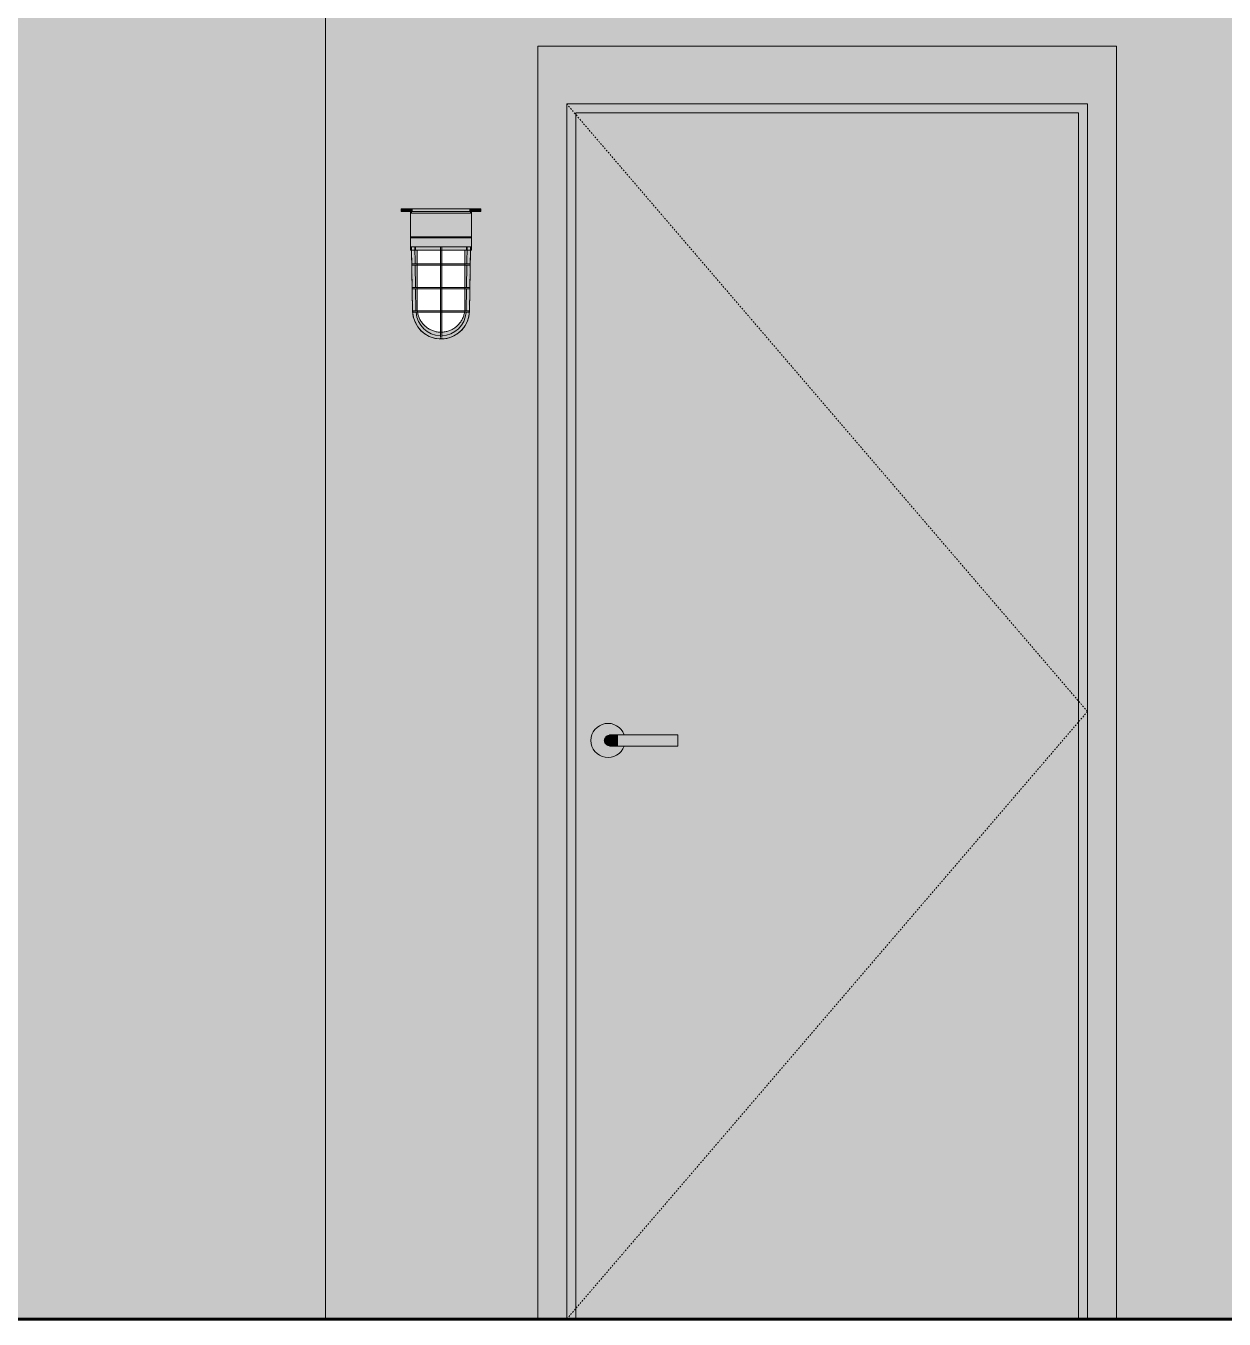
# Model space of a CAD drawing. Header units: inches. Extents: x 10304 to 16189, y 229 to 496.
# Drawn here: x 15793.5 to 15876.4, y 268 to 357.4 of the extents above; entities that cross this region are included whole.
import ezdxf

# ---------------------------------------------------------------- set-up
doc = ezdxf.new("R2010")
doc.units = ezdxf.units.IN
doc.header["$MEASUREMENT"] = 0
doc.linetypes.add('Dash 1_16_', pattern=[0.125, 0.0625, -0.0625])
doc.linetypes.add('Grid Line 1_2_', pattern=[0.875, 0.5, -0.125, 0.125, -0.125])
for name, color, linetype, lineweight in [('0-4', 90, 'Continuous', 5), ('A-DOOR', 31, 'Continuous', 18), ('A-DOOR-1', 31, 'Dash 1_16_', 9), ('A-DOOR-2', 31, 'Continuous', 9), ('A-DOOR-FRAM', 31, 'Continuous', 9), ('A-DOOR-FRAM-1', 31, 'Continuous', 18), ('A-FLOR-2', 250, 'Continuous', 60), ('A-FLOR-LEVL-1', 51, 'Grid Line 1_2_', 9), ('E-LITE-EQPM', 33, 'Continuous', 9), ('I-WALL', 2, 'Continuous', 18), ('I-WALL-3', 2, 'Continuous', 5)]:
    doc.layers.add(name, color=color, linetype=linetype, lineweight=lineweight)

# ---------------------------------------------------------------- blocks, each defined once
blk = doc.blocks.new('CTR - 1st Phase - Shell_rvt-4-INTERIOR ELEVATION - CORRIDOR WEST _302_W_ - 3RD FLOOR - EAST WALL')
at = {"layer": 'A-FLOR-2'}
blk.add_line((-2461.743, 268), (-3496.931, 268), dxfattribs=at)
blk = doc.blocks.new('Lighting-Flood-Cooper-All-Pro-VT1730-LED - Lighting-Flood-Cooper-All-Pro-VT1730-LED-2281438-INTERIOR ELEVATION - CORRIDOR WEST _302_W_ - 3RD FLOOR - EAST WALL')
at = {"layer": 'E-LITE-EQPM'}
for points in [[(-2770.281, 344.562), (-2770.281, 344.75), (-2770.472, 344.75), (-2770.457, 344.562), (-2770.338, 344.562)], [(-2770.174, 344.562), (-2770.072, 344.562), (-2770.072, 344.75), (-2770.281, 344.75), (-2770.281, 344.562)], [(-2769.824, 344.562), (-2769.709, 344.562), (-2769.724, 344.75), (-2770.072, 344.75), (-2770.072, 344.562), (-2769.927, 344.562)], [(-2767.042, 342.812), (-2765.624, 342.812), (-2765.624, 344.437), (-2769.824, 344.437), (-2769.824, 342.812), (-2767.256, 342.812)], [(-2767.209, 344.437), (-2765.686, 344.437), (-2765.686, 344.562), (-2769.761, 344.562), (-2769.761, 344.437), (-2767.256, 344.437)], [(-2769.638, 344.562), (-2765.738, 344.562), (-2765.749, 344.75), (-2769.709, 344.75), (-2769.699, 344.562)], [(-2765.728, 344.562), (-2765.375, 344.562), (-2765.375, 344.75), (-2765.738, 344.75), (-2765.738, 344.562)], [(-2765.273, 344.562), (-2765.167, 344.562), (-2765.167, 344.75), (-2765.375, 344.75), (-2765.375, 344.562)], [(-2765.019, 344.562), (-2764.976, 344.562), (-2764.99, 344.75), (-2765.167, 344.75), (-2765.167, 344.562), (-2765.02, 344.562)], [(-2765.912, 342.125), (-2765.624, 342.125), (-2765.624, 342.75), (-2769.824, 342.75), (-2769.824, 342.125), (-2765.913, 342.125)], [(-2765.86, 342.75), (-2765.655, 342.75), (-2765.655, 342.812), (-2769.792, 342.812), (-2769.792, 342.75), (-2765.912, 342.75)], [(-2769.683, 337.678), (-2769.639, 337.692), (-2769.738, 342.125), (-2769.76, 342.125), (-2769.707, 339.069), (-2769.7, 338.627), (-2769.683, 337.679)], [(-2765.765, 337.678), (-2765.717, 340.652), (-2765.703, 341.176), (-2765.7, 342.125), (-2765.731, 342.125), (-2765.79, 337.679), (-2765.77, 337.679)], [(-2767.037, 339.221), (-2765.763, 339.24), (-2765.79, 339.315), (-2767.677, 339.294), (-2767.724, 339.27), (-2767.764, 339.289), (-2767.771, 339.315), (-2769.67, 339.311), (-2769.684, 339.24), (-2769.449, 339.221), (-2767.771, 339.242), (-2767.756, 339.257), (-2767.724, 339.265), (-2767.677, 339.245), (-2767.677, 339.221), (-2767.042, 339.221)], [(-2767.668, 335.752), (-2767.613, 335.765), (-2767.408, 335.776), (-2766.866, 335.952), (-2766.541, 336.158), (-2766.375, 336.289), (-2766.066, 336.662), (-2765.897, 337.022), (-2765.842, 337.157), (-2765.787, 337.449), (-2765.79, 337.679), (-2765.798, 337.664), (-2765.816, 337.613), (-2765.827, 337.606), (-2766.034, 336.828), (-2766.541, 336.206), (-2767.302, 335.844), (-2767.706, 335.826), (-2767.706, 335.77), (-2767.733, 335.776), (-2767.771, 335.844), (-2768.145, 335.844), (-2768.907, 336.206), (-2769.439, 336.86), (-2769.641, 337.613), (-2769.652, 337.626), (-2769.67, 337.679), (-2769.677, 337.679), (-2769.639, 337.314), (-2769.606, 337.157), (-2769.381, 336.662), (-2769.064, 336.289), (-2768.977, 336.206), (-2768.526, 335.925), (-2768.145, 335.805), (-2767.925, 335.762), (-2767.689, 335.753)], [(-2768.521, 337.596), (-2767.77, 337.6), (-2767.748, 337.639), (-2767.692, 337.634), (-2767.649, 337.596), (-2765.794, 337.615), (-2765.821, 337.69), (-2767.682, 337.67), (-2767.731, 337.645), (-2767.758, 337.673), (-2767.771, 337.69), (-2769.647, 337.669), (-2769.65, 337.615), (-2769.42, 337.596), (-2768.533, 337.596)]]:
    blk.add_hatch(color=256, dxfattribs=at).paths.add_polyline_path(points, flags=0)
h = blk.add_hatch(color=256, dxfattribs=at)
h.paths.add_polyline_path([(-2768.053, 335.844), (-2767.771, 335.844), (-2767.781, 335.994), (-2768.593, 336.217), (-2769.226, 336.866), (-2769.455, 337.596), (-2769.619, 337.596), (-2769.439, 336.86), (-2768.906, 336.206), (-2768.145, 335.844)], flags=0)
h.paths.add_polyline_path([(-2767.677, 335.844), (-2767.302, 335.844), (-2766.541, 336.206), (-2766, 336.896), (-2765.825, 337.612), (-2766.015, 337.594), (-2766.232, 336.828), (-2766.866, 336.206), (-2767.677, 335.991), (-2767.677, 335.919)], flags=0)
h.paths.add_polyline_path([(-2765.809, 337.686), (-2765.781, 339.237), (-2765.924, 339.221), (-2765.963, 339.221), (-2765.99, 337.69), (-2765.809, 337.686)], flags=0)
h.paths.add_polyline_path([(-2769.639, 337.686), (-2769.555, 337.69), (-2769.458, 337.692), (-2769.484, 339.221), (-2769.666, 339.221), (-2769.639, 337.69)], flags=0)
h.paths.add_polyline_path([(-2765.78, 339.312), (-2765.753, 340.861), (-2765.898, 340.846), (-2765.935, 340.846), (-2765.962, 339.315), (-2765.79, 339.315)], flags=0)
h.paths.add_polyline_path([(-2769.667, 339.312), (-2769.585, 339.315), (-2769.486, 339.315), (-2769.513, 340.846), (-2769.694, 340.846), (-2769.667, 339.315)], flags=0)
h.paths.add_polyline_path([(-2765.752, 340.937), (-2765.731, 342.125), (-2765.913, 342.125), (-2765.933, 340.94), (-2765.762, 340.94)], flags=0)
h.paths.add_polyline_path([(-2769.696, 340.937), (-2769.613, 340.94), (-2769.515, 340.959), (-2769.535, 342.125), (-2769.716, 342.125), (-2769.696, 340.94)], flags=0)
h = blk.add_hatch(color=256, dxfattribs=at)
h.paths.add_polyline_path([(-2766.213, 341.899), (-2765.956, 341.899), (-2765.956, 342.125), (-2767.688, 342.107), (-2767.677, 341.899), (-2766.295, 341.899)], flags=0)
h.paths.add_polyline_path([(-2769.373, 341.899), (-2767.768, 341.899), (-2767.771, 342.125), (-2769.492, 342.125), (-2769.492, 341.899), (-2769.374, 341.899)], flags=0)
h = blk.add_hatch(color=256, dxfattribs=at)
h.paths.add_polyline_path([(-2767.718, 337.678), (-2767.688, 337.692), (-2767.677, 338.235), (-2767.696, 339.261), (-2767.74, 339.265), (-2767.771, 339.242), (-2767.75, 337.679), (-2767.724, 337.678)], flags=0)
h.paths.add_polyline_path([(-2767.733, 339.27), (-2767.684, 339.286), (-2767.677, 339.315), (-2767.699, 340.89), (-2767.691, 340.906), (-2767.677, 340.94), (-2767.697, 342.125), (-2767.759, 342.125), (-2767.771, 341.511), (-2767.751, 340.905), (-2767.754, 340.881), (-2767.771, 340.846), (-2767.749, 339.274), (-2767.74, 339.272)], flags=0)
h.paths.add_polyline_path([(-2767.691, 340.46), (-2767.691, 340.46), (-2767.691, 340.637)], flags=0)
h = blk.add_hatch(color=256, dxfattribs=at)
h.paths.add_polyline_path([(-2769.462, 340.846), (-2767.771, 340.85), (-2767.752, 340.882), (-2767.751, 340.905), (-2767.771, 340.94), (-2769.703, 340.925), (-2769.712, 340.864), (-2769.48, 340.846)], flags=0)
h.paths.add_polyline_path([(-2765.947, 340.846), (-2765.935, 340.855), (-2765.826, 340.85), (-2765.735, 340.864), (-2765.762, 340.94), (-2767.677, 340.919), (-2767.69, 340.882), (-2767.616, 340.846), (-2765.964, 340.846)], flags=0)
h = blk.add_hatch(color=256, dxfattribs=at)
h.paths.add_polyline_path([(-2767.729, 335.762), (-2767.689, 335.776), (-2767.691, 335.835), (-2767.677, 335.844), (-2767.697, 337.636), (-2767.749, 337.639), (-2767.756, 337.631), (-2767.77, 337.596), (-2767.771, 335.844), (-2767.748, 335.826), (-2767.729, 335.764)], flags=0)
h.paths.add_polyline_path([(-2767.724, 337.644), (-2767.682, 337.673), (-2767.697, 337.679), (-2767.758, 337.659), (-2767.724, 337.645)], flags=0)
for p, q in [((-2770.474, 344.75), (-2770.474, 344.562)), ((-2770.472, 344.75), (-2770.281, 344.75)), ((-2770.281, 344.562), (-2770.472, 344.562)), ((-2770.281, 344.75), (-2770.072, 344.75)), ((-2770.281, 344.562), (-2770.281, 344.75)), ((-2770.072, 344.562), (-2770.281, 344.562)), ((-2770.072, 344.75), (-2769.709, 344.75)), ((-2769.709, 344.562), (-2770.072, 344.562)), ((-2765.624, 344.75), (-2769.824, 344.75)), ((-2769.824, 344.75), (-2769.824, 341.899)), ((-2769.824, 344.437), (-2769.824, 342.812)), ((-2769.824, 344.437), (-2765.624, 344.437)), ((-2769.761, 344.562), (-2769.761, 344.437)), ((-2769.709, 344.75), (-2765.738, 344.75)), ((-2769.709, 344.562), (-2769.709, 344.75)), ((-2765.738, 344.562), (-2769.709, 344.562)), ((-2765.738, 344.75), (-2765.375, 344.75)), ((-2765.738, 344.75), (-2765.738, 344.562)), ((-2765.375, 344.562), (-2765.738, 344.562)), ((-2765.686, 344.437), (-2765.686, 344.562)), ((-2765.624, 341.899), (-2765.624, 344.75)), ((-2765.624, 342.812), (-2765.624, 344.437)), ((-2765.375, 344.75), (-2765.167, 344.75)), ((-2765.167, 344.562), (-2765.375, 344.562)), ((-2765.167, 344.75), (-2764.976, 344.75)), ((-2765.167, 344.562), (-2765.167, 344.75)), ((-2764.976, 344.562), (-2765.167, 344.562)), ((-2764.974, 344.562), (-2764.974, 344.75)), ((-2769.824, 342.812), (-2765.624, 342.812)), ((-2769.824, 342.75), (-2769.824, 342.125)), ((-2769.824, 342.75), (-2765.624, 342.75)), ((-2769.792, 342.812), (-2769.792, 342.75)), ((-2765.655, 342.75), (-2765.655, 342.812)), ((-2765.624, 342.125), (-2765.624, 342.75)), ((-2769.824, 342.125), (-2765.624, 342.125)), ((-2769.824, 341.899), (-2765.624, 341.899)), ((-2769.763, 342.125), (-2769.686, 337.678)), ((-2769.759, 341.899), (-2769.686, 337.681)), ((-2769.515, 340.959), (-2769.535, 342.125)), ((-2769.492, 342.125), (-2769.492, 341.899)), ((-2769.492, 341.899), (-2767.769, 341.899)), ((-2769.374, 341.899), (-2769.374, 337.871)), ((-2767.771, 342.126), (-2767.771, 337.679)), ((-2767.679, 341.899), (-2765.956, 341.899)), ((-2767.677, 337.679), (-2767.677, 342.126)), ((-2766.074, 337.871), (-2766.074, 341.899)), ((-2765.956, 341.899), (-2765.956, 342.125)), ((-2765.933, 340.959), (-2765.913, 342.125)), ((-2765.762, 337.678), (-2765.684, 342.125)), ((-2765.688, 341.899), (-2765.762, 337.681)), ((-2769.486, 339.31), (-2769.513, 340.846)), ((-2765.962, 339.31), (-2765.935, 340.855)), ((-2765.903, 340.846), (-2765.876, 340.846)), ((-2769.458, 337.692), (-2769.484, 339.224)), ((-2765.99, 337.692), (-2765.963, 339.23)), ((-2765.922, 339.221), (-2765.903, 339.221)), ((-2767.677, 337.303), (-2767.677, 337.596)), ((-2765.951, 337.596), (-2765.931, 337.596)), ((-2767.771, 335.991), (-2767.771, 336.206)), ((-2767.677, 336.206), (-2767.677, 335.991)), ((-2767.771, 335.844), (-2767.771, 335.978)), ((-2767.677, 335.978), (-2767.677, 335.844))]:
    blk.add_line(p, q, dxfattribs=at)
at = {"layer": 'E-LITE-EQPM', "flags": 128}
for points in [[(-2769.696, 340.846), (-2769.698, 340.846), (-2769.699, 340.846), (-2769.701, 340.846), (-2769.703, 340.846), (-2769.705, 340.847), (-2769.707, 340.847), (-2769.709, 340.848), (-2769.71, 340.848), (-2769.712, 340.849), (-2769.714, 340.85), (-2769.716, 340.85), (-2769.717, 340.851), (-2769.719, 340.852), (-2769.721, 340.853), (-2769.722, 340.854), (-2769.724, 340.855), (-2769.725, 340.856), (-2769.727, 340.858), (-2769.728, 340.859), (-2769.729, 340.86), (-2769.731, 340.861), (-2769.732, 340.863), (-2769.733, 340.864), (-2769.734, 340.866), (-2769.735, 340.867), (-2769.736, 340.869), (-2769.737, 340.871), (-2769.738, 340.872), (-2769.739, 340.874), (-2769.739, 340.876), (-2769.74, 340.878), (-2769.741, 340.879), (-2769.741, 340.881), (-2769.742, 340.883), (-2769.742, 340.885), (-2769.742, 340.887), (-2769.742, 340.889), (-2769.743, 340.89), (-2769.743, 340.892), (-2769.743, 340.894), (-2769.742, 340.896), (-2769.742, 340.898), (-2769.742, 340.9), (-2769.742, 340.902), (-2769.741, 340.903), (-2769.741, 340.905), (-2769.74, 340.907), (-2769.74, 340.909), (-2769.739, 340.911), (-2769.738, 340.912), (-2769.738, 340.914), (-2769.737, 340.916), (-2769.736, 340.917), (-2769.735, 340.919), (-2769.734, 340.92), (-2769.732, 340.922), (-2769.731, 340.923), (-2769.73, 340.925), (-2769.729, 340.926), (-2769.727, 340.927), (-2769.726, 340.929), (-2769.724, 340.93), (-2769.723, 340.931), (-2769.721, 340.932), (-2769.72, 340.933), (-2769.718, 340.934), (-2769.717, 340.935), (-2769.715, 340.936), (-2769.713, 340.936), (-2769.711, 340.937), (-2769.71, 340.938), (-2769.708, 340.938), (-2769.706, 340.938), (-2769.704, 340.939), (-2769.702, 340.939), (-2769.7, 340.939), (-2769.699, 340.94), (-2769.697, 340.94), (-2769.696, 340.94)], [(-2769.696, 340.94), (-2769.694, 340.94), (-2769.689, 340.94), (-2769.682, 340.94), (-2769.671, 340.94), (-2769.656, 340.94), (-2769.639, 340.94)], [(-2765.752, 340.94), (-2765.753, 340.94), (-2765.758, 340.94), (-2765.766, 340.94), (-2765.777, 340.94), (-2765.791, 340.94), (-2765.808, 340.94), (-2765.829, 340.94), (-2765.852, 340.94), (-2765.878, 340.94), (-2765.907, 340.94), (-2765.94, 340.94), (-2765.975, 340.94), (-2766.012, 340.94), (-2766.053, 340.94), (-2766.096, 340.94), (-2766.142, 340.94), (-2766.19, 340.94), (-2766.241, 340.94), (-2766.294, 340.94), (-2766.35, 340.94), (-2766.408, 340.94), (-2766.467, 340.94), (-2766.529, 340.94), (-2766.593, 340.94), (-2766.658, 340.94), (-2766.725, 340.94), (-2766.794, 340.94), (-2766.865, 340.94), (-2766.936, 340.94), (-2767.009, 340.94), (-2767.083, 340.94), (-2767.158, 340.94), (-2767.234, 340.94), (-2767.311, 340.94), (-2767.389, 340.94), (-2767.467, 340.94), (-2767.545, 340.94), (-2767.624, 340.94), (-2767.702, 340.94), (-2767.781, 340.94), (-2767.86, 340.94), (-2767.939, 340.94), (-2768.017, 340.94), (-2768.095, 340.94), (-2768.172, 340.94), (-2768.248, 340.94), (-2768.324, 340.94), (-2768.398, 340.94), (-2768.472, 340.94), (-2768.544, 340.94), (-2768.615, 340.94), (-2768.685, 340.94), (-2768.753, 340.94), (-2768.82, 340.94), (-2768.884, 340.94), (-2768.947, 340.94), (-2769.008, 340.94), (-2769.067, 340.94), (-2769.123, 340.94), (-2769.178, 340.94), (-2769.23, 340.94), (-2769.28, 340.94), (-2769.327, 340.94), (-2769.371, 340.94), (-2769.413, 340.94), (-2769.453, 340.94), (-2769.489, 340.94), (-2769.523, 340.94), (-2769.554, 340.94), (-2769.582, 340.94), (-2769.607, 340.94), (-2769.629, 340.94), (-2769.647, 340.94), (-2769.663, 340.94), (-2769.676, 340.94), (-2769.686, 340.94), (-2769.692, 340.94), (-2769.695, 340.94), (-2769.696, 340.94)], [(-2769.629, 340.846), (-2769.647, 340.846), (-2769.663, 340.846), (-2769.676, 340.846), (-2769.686, 340.846), (-2769.692, 340.846), (-2769.695, 340.846), (-2769.696, 340.846)], [(-2769.696, 340.846), (-2769.694, 340.846), (-2769.689, 340.846), (-2769.682, 340.846), (-2769.671, 340.846), (-2769.656, 340.846), (-2769.639, 340.846), (-2769.619, 340.846), (-2769.596, 340.846), (-2769.569, 340.846), (-2769.54, 340.846), (-2769.508, 340.846), (-2769.473, 340.846), (-2769.435, 340.846), (-2769.394, 340.846), (-2769.351, 340.846), (-2769.305, 340.846), (-2769.257, 340.846), (-2769.206, 340.846), (-2769.153, 340.846), (-2769.098, 340.846), (-2769.04, 340.846), (-2768.98, 340.846), (-2768.918, 340.846), (-2768.855, 340.846), (-2768.789, 340.846), (-2768.722, 340.846), (-2768.653, 340.846), (-2768.583, 340.846), (-2768.511, 340.846), (-2768.438, 340.846), (-2768.364, 340.846), (-2768.289, 340.846), (-2768.213, 340.846), (-2768.136, 340.846), (-2768.059, 340.846), (-2767.981, 340.846), (-2767.903, 340.846), (-2767.824, 340.846), (-2767.745, 340.846), (-2767.666, 340.846), (-2767.587, 340.846), (-2767.509, 340.846), (-2767.431, 340.846), (-2767.353, 340.846), (-2767.276, 340.846), (-2767.199, 340.846), (-2767.124, 340.846), (-2767.049, 340.846), (-2766.975, 340.846), (-2766.903, 340.846), (-2766.832, 340.846), (-2766.762, 340.846), (-2766.694, 340.846), (-2766.628, 340.846), (-2766.563, 340.846), (-2766.5, 340.846), (-2766.44, 340.846), (-2766.381, 340.846), (-2766.324, 340.846), (-2766.27, 340.846), (-2766.218, 340.846), (-2766.168, 340.846), (-2766.121, 340.846), (-2766.076, 340.846), (-2766.034, 340.846), (-2765.995, 340.846), (-2765.958, 340.846), (-2765.924, 340.846), (-2765.894, 340.846), (-2765.866, 340.846), (-2765.841, 340.846), (-2765.819, 340.846), (-2765.8, 340.846), (-2765.784, 340.846), (-2765.772, 340.846), (-2765.762, 340.846), (-2765.756, 340.846), (-2765.752, 340.846), (-2765.752, 340.846)], [(-2765.752, 340.846), (-2765.753, 340.846), (-2765.758, 340.846), (-2765.766, 340.846), (-2765.777, 340.846), (-2765.791, 340.846), (-2765.808, 340.846), (-2765.829, 340.846)], [(-2765.819, 340.94), (-2765.8, 340.94), (-2765.784, 340.94), (-2765.772, 340.94), (-2765.762, 340.94), (-2765.756, 340.94), (-2765.752, 340.94), (-2765.752, 340.94)], [(-2765.752, 340.94), (-2765.75, 340.94), (-2765.748, 340.939), (-2765.746, 340.939), (-2765.744, 340.939), (-2765.742, 340.939), (-2765.741, 340.938), (-2765.739, 340.938), (-2765.737, 340.937), (-2765.735, 340.937), (-2765.734, 340.936), (-2765.732, 340.935), (-2765.73, 340.934), (-2765.728, 340.933), (-2765.727, 340.932), (-2765.725, 340.931), (-2765.724, 340.93), (-2765.722, 340.929), (-2765.721, 340.928), (-2765.719, 340.927), (-2765.718, 340.925), (-2765.717, 340.924), (-2765.716, 340.923), (-2765.714, 340.921), (-2765.713, 340.92), (-2765.712, 340.918), (-2765.711, 340.916), (-2765.71, 340.915), (-2765.71, 340.913), (-2765.709, 340.911), (-2765.708, 340.91), (-2765.707, 340.908), (-2765.707, 340.906), (-2765.706, 340.904), (-2765.706, 340.903), (-2765.706, 340.901), (-2765.705, 340.899), (-2765.705, 340.897), (-2765.705, 340.895), (-2765.705, 340.893), (-2765.705, 340.891), (-2765.705, 340.89), (-2765.705, 340.888), (-2765.705, 340.886), (-2765.706, 340.884), (-2765.706, 340.882), (-2765.707, 340.88), (-2765.707, 340.878), (-2765.708, 340.877), (-2765.708, 340.875), (-2765.709, 340.873), (-2765.71, 340.872), (-2765.711, 340.87), (-2765.712, 340.868), (-2765.713, 340.867), (-2765.714, 340.865), (-2765.715, 340.864), (-2765.716, 340.862), (-2765.717, 340.861), (-2765.719, 340.859), (-2765.72, 340.858), (-2765.722, 340.857), (-2765.723, 340.856), (-2765.724, 340.855), (-2765.726, 340.854), (-2765.728, 340.853), (-2765.729, 340.852), (-2765.731, 340.851), (-2765.733, 340.85), (-2765.734, 340.849), (-2765.736, 340.849), (-2765.738, 340.848), (-2765.74, 340.847), (-2765.741, 340.847), (-2765.743, 340.847), (-2765.745, 340.846), (-2765.747, 340.846), (-2765.749, 340.846), (-2765.751, 340.846), (-2765.752, 340.846)], [(-2769.668, 339.221), (-2769.67, 339.221), (-2769.672, 339.221), (-2769.673, 339.221), (-2769.675, 339.221), (-2769.677, 339.222), (-2769.679, 339.222), (-2769.681, 339.223), (-2769.683, 339.223), (-2769.684, 339.224), (-2769.686, 339.225), (-2769.688, 339.225), (-2769.69, 339.226), (-2769.691, 339.227), (-2769.693, 339.228), (-2769.694, 339.229), (-2769.696, 339.23), (-2769.697, 339.231), (-2769.699, 339.233), (-2769.7, 339.234), (-2769.702, 339.235), (-2769.703, 339.236), (-2769.704, 339.238), (-2769.705, 339.239), (-2769.706, 339.241), (-2769.707, 339.242), (-2769.708, 339.244), (-2769.709, 339.246), (-2769.71, 339.247), (-2769.711, 339.249), (-2769.712, 339.251), (-2769.712, 339.253), (-2769.713, 339.254), (-2769.713, 339.256), (-2769.714, 339.258), (-2769.714, 339.26), (-2769.714, 339.262), (-2769.715, 339.264), (-2769.715, 339.265), (-2769.715, 339.267), (-2769.715, 339.269), (-2769.715, 339.271), (-2769.714, 339.273), (-2769.714, 339.275), (-2769.714, 339.277), (-2769.714, 339.278), (-2769.713, 339.28), (-2769.713, 339.282), (-2769.712, 339.284), (-2769.711, 339.286), (-2769.711, 339.287), (-2769.71, 339.289), (-2769.709, 339.291), (-2769.708, 339.292), (-2769.707, 339.294), (-2769.706, 339.295), (-2769.705, 339.297), (-2769.703, 339.298), (-2769.702, 339.3), (-2769.701, 339.301), (-2769.7, 339.302), (-2769.698, 339.304), (-2769.697, 339.305), (-2769.695, 339.306), (-2769.694, 339.307), (-2769.692, 339.308), (-2769.69, 339.309), (-2769.689, 339.31), (-2769.687, 339.311), (-2769.685, 339.311), (-2769.684, 339.312), (-2769.682, 339.313), (-2769.68, 339.313), (-2769.678, 339.313), (-2769.676, 339.314), (-2769.675, 339.314), (-2769.673, 339.314), (-2769.671, 339.315), (-2769.669, 339.315), (-2769.668, 339.315)], [(-2769.668, 339.315), (-2769.666, 339.315), (-2769.662, 339.315), (-2769.654, 339.315), (-2769.643, 339.315), (-2769.629, 339.315), (-2769.612, 339.315), (-2769.592, 339.315)], [(-2765.78, 339.315), (-2765.781, 339.315), (-2765.786, 339.315), (-2765.794, 339.315), (-2765.804, 339.315), (-2765.818, 339.315), (-2765.835, 339.315), (-2765.855, 339.315), (-2765.878, 339.315), (-2765.904, 339.315), (-2765.933, 339.315), (-2765.965, 339.315), (-2765.999, 339.315), (-2766.037, 339.315), (-2766.077, 339.315), (-2766.119, 339.315), (-2766.164, 339.315), (-2766.212, 339.315), (-2766.262, 339.315), (-2766.315, 339.315), (-2766.369, 339.315), (-2766.426, 339.315), (-2766.485, 339.315), (-2766.546, 339.315), (-2766.609, 339.315), (-2766.673, 339.315), (-2766.74, 339.315), (-2766.807, 339.315), (-2766.877, 339.315), (-2766.947, 339.315), (-2767.019, 339.315), (-2767.092, 339.315), (-2767.166, 339.315), (-2767.241, 339.315), (-2767.317, 339.315), (-2767.393, 339.315), (-2767.47, 339.315), (-2767.547, 339.315), (-2767.625, 339.315), (-2767.703, 339.315), (-2767.781, 339.315), (-2767.858, 339.315), (-2767.936, 339.315), (-2768.013, 339.315), (-2768.089, 339.315), (-2768.165, 339.315), (-2768.241, 339.315), (-2768.315, 339.315), (-2768.389, 339.315), (-2768.461, 339.315), (-2768.533, 339.315), (-2768.603, 339.315), (-2768.671, 339.315), (-2768.739, 339.315), (-2768.804, 339.315), (-2768.868, 339.315), (-2768.93, 339.315), (-2768.99, 339.315), (-2769.048, 339.315), (-2769.104, 339.315), (-2769.157, 339.315), (-2769.209, 339.315), (-2769.258, 339.315), (-2769.304, 339.315), (-2769.348, 339.315), (-2769.39, 339.315), (-2769.428, 339.315), (-2769.464, 339.315), (-2769.498, 339.315), (-2769.528, 339.315), (-2769.556, 339.315), (-2769.58, 339.315), (-2769.602, 339.315), (-2769.62, 339.315), (-2769.636, 339.315), (-2769.648, 339.315), (-2769.658, 339.315), (-2769.664, 339.315), (-2769.667, 339.315), (-2769.668, 339.315)], [(-2769.602, 339.221), (-2769.62, 339.221), (-2769.636, 339.221), (-2769.648, 339.221), (-2769.658, 339.221), (-2769.664, 339.221), (-2769.667, 339.221), (-2769.668, 339.221)], [(-2769.668, 339.221), (-2769.666, 339.221), (-2769.662, 339.221), (-2769.654, 339.221), (-2769.643, 339.221), (-2769.629, 339.221), (-2769.612, 339.221), (-2769.592, 339.221), (-2769.569, 339.221), (-2769.543, 339.221), (-2769.514, 339.221), (-2769.483, 339.221), (-2769.448, 339.221), (-2769.411, 339.221), (-2769.371, 339.221), (-2769.328, 339.221), (-2769.283, 339.221), (-2769.235, 339.221), (-2769.185, 339.221), (-2769.133, 339.221), (-2769.078, 339.221), (-2769.021, 339.221), (-2768.962, 339.221), (-2768.902, 339.221), (-2768.839, 339.221), (-2768.774, 339.221), (-2768.708, 339.221), (-2768.64, 339.221), (-2768.571, 339.221), (-2768.5, 339.221), (-2768.428, 339.221), (-2768.355, 339.221), (-2768.281, 339.221), (-2768.206, 339.221), (-2768.131, 339.221), (-2768.054, 339.221), (-2767.977, 339.221), (-2767.9, 339.221), (-2767.822, 339.221), (-2767.745, 339.221), (-2767.667, 339.221), (-2767.589, 339.221), (-2767.512, 339.221), (-2767.435, 339.221), (-2767.358, 339.221), (-2767.282, 339.221), (-2767.207, 339.221), (-2767.132, 339.221), (-2767.059, 339.221), (-2766.986, 339.221), (-2766.915, 339.221), (-2766.845, 339.221), (-2766.776, 339.221), (-2766.709, 339.221), (-2766.643, 339.221), (-2766.58, 339.221), (-2766.518, 339.221), (-2766.458, 339.221), (-2766.4, 339.221), (-2766.344, 339.221), (-2766.29, 339.221), (-2766.239, 339.221), (-2766.19, 339.221), (-2766.143, 339.221), (-2766.099, 339.221), (-2766.058, 339.221), (-2766.019, 339.221), (-2765.983, 339.221), (-2765.95, 339.221), (-2765.919, 339.221), (-2765.892, 339.221), (-2765.867, 339.221), (-2765.846, 339.221), (-2765.827, 339.221), (-2765.812, 339.221), (-2765.799, 339.221), (-2765.79, 339.221), (-2765.783, 339.221), (-2765.78, 339.221), (-2765.78, 339.221)], [(-2765.78, 339.221), (-2765.781, 339.221), (-2765.786, 339.221), (-2765.794, 339.221), (-2765.804, 339.221), (-2765.818, 339.221), (-2765.835, 339.221), (-2765.855, 339.221)], [(-2765.846, 339.315), (-2765.827, 339.315), (-2765.812, 339.315), (-2765.799, 339.315), (-2765.79, 339.315), (-2765.783, 339.315), (-2765.78, 339.315), (-2765.78, 339.315)], [(-2765.78, 339.315), (-2765.778, 339.315), (-2765.776, 339.314), (-2765.774, 339.314), (-2765.772, 339.314), (-2765.77, 339.314), (-2765.768, 339.313), (-2765.767, 339.313), (-2765.765, 339.312), (-2765.763, 339.312), (-2765.761, 339.311), (-2765.76, 339.31), (-2765.758, 339.309), (-2765.756, 339.308), (-2765.755, 339.307), (-2765.753, 339.306), (-2765.752, 339.305), (-2765.75, 339.304), (-2765.749, 339.303), (-2765.747, 339.302), (-2765.746, 339.3), (-2765.745, 339.299), (-2765.743, 339.298), (-2765.742, 339.296), (-2765.741, 339.295), (-2765.74, 339.293), (-2765.739, 339.291), (-2765.738, 339.29), (-2765.737, 339.288), (-2765.737, 339.286), (-2765.736, 339.285), (-2765.735, 339.283), (-2765.735, 339.281), (-2765.734, 339.279), (-2765.734, 339.278), (-2765.733, 339.276), (-2765.733, 339.274), (-2765.733, 339.272), (-2765.733, 339.27), (-2765.733, 339.268), (-2765.733, 339.266), (-2765.733, 339.265), (-2765.733, 339.263), (-2765.733, 339.261), (-2765.734, 339.259), (-2765.734, 339.257), (-2765.734, 339.255), (-2765.735, 339.253), (-2765.736, 339.252), (-2765.736, 339.25), (-2765.737, 339.248), (-2765.738, 339.247), (-2765.739, 339.245), (-2765.74, 339.243), (-2765.741, 339.242), (-2765.742, 339.24), (-2765.743, 339.239), (-2765.744, 339.237), (-2765.745, 339.236), (-2765.747, 339.234), (-2765.748, 339.233), (-2765.749, 339.232), (-2765.751, 339.231), (-2765.752, 339.23), (-2765.754, 339.229), (-2765.755, 339.228), (-2765.757, 339.227), (-2765.759, 339.226), (-2765.76, 339.225), (-2765.762, 339.224), (-2765.764, 339.224), (-2765.766, 339.223), (-2765.767, 339.222), (-2765.769, 339.222), (-2765.771, 339.222), (-2765.773, 339.221), (-2765.775, 339.221), (-2765.777, 339.221), (-2765.779, 339.221), (-2765.78, 339.221)], [(-2765.762, 337.678), (-2765.8, 337.328), (-2765.899, 336.99), (-2766.058, 336.675), (-2766.271, 336.394), (-2766.53, 336.155), (-2766.828, 335.967), (-2767.155, 335.835), (-2767.5, 335.763), (-2767.852, 335.755), (-2768.2, 335.809), (-2768.533, 335.925), (-2768.84, 336.099), (-2769.111, 336.325), (-2769.337, 336.595), (-2769.511, 336.902), (-2769.627, 337.234), (-2769.686, 337.678)], [(-2769.637, 337.596), (-2769.639, 337.596), (-2769.641, 337.596), (-2769.643, 337.596), (-2769.645, 337.596), (-2769.647, 337.597), (-2769.648, 337.597), (-2769.65, 337.598), (-2769.652, 337.598), (-2769.654, 337.599), (-2769.656, 337.6), (-2769.657, 337.6), (-2769.659, 337.601), (-2769.661, 337.602), (-2769.662, 337.603), (-2769.664, 337.604), (-2769.665, 337.605), (-2769.667, 337.606), (-2769.668, 337.608), (-2769.67, 337.609), (-2769.671, 337.61), (-2769.672, 337.611), (-2769.673, 337.613), (-2769.675, 337.614), (-2769.676, 337.616), (-2769.677, 337.617), (-2769.678, 337.619), (-2769.679, 337.621), (-2769.679, 337.622), (-2769.68, 337.624), (-2769.681, 337.626), (-2769.682, 337.628), (-2769.682, 337.629), (-2769.683, 337.631), (-2769.683, 337.633), (-2769.683, 337.635), (-2769.684, 337.637), (-2769.684, 337.639), (-2769.684, 337.64), (-2769.684, 337.642), (-2769.684, 337.644), (-2769.684, 337.646), (-2769.684, 337.648), (-2769.684, 337.65), (-2769.683, 337.652), (-2769.683, 337.653), (-2769.682, 337.655), (-2769.682, 337.657), (-2769.681, 337.659), (-2769.681, 337.661), (-2769.68, 337.662), (-2769.679, 337.664), (-2769.678, 337.666), (-2769.677, 337.667), (-2769.676, 337.669), (-2769.675, 337.67), (-2769.674, 337.672), (-2769.673, 337.673), (-2769.672, 337.675), (-2769.67, 337.676), (-2769.669, 337.677), (-2769.668, 337.679), (-2769.666, 337.68), (-2769.665, 337.681), (-2769.663, 337.682), (-2769.661, 337.683), (-2769.66, 337.684), (-2769.658, 337.685), (-2769.656, 337.686), (-2769.655, 337.686), (-2769.653, 337.687), (-2769.651, 337.688), (-2769.649, 337.688), (-2769.648, 337.688), (-2769.646, 337.689), (-2769.644, 337.689), (-2769.642, 337.689), (-2769.64, 337.69), (-2769.638, 337.69), (-2769.637, 337.69)], [(-2769.637, 337.69), (-2769.636, 337.69), (-2769.631, 337.69), (-2769.623, 337.69), (-2769.613, 337.69), (-2769.599, 337.69), (-2769.582, 337.69), (-2769.563, 337.69)], [(-2765.81, 337.69), (-2765.812, 337.69), (-2765.816, 337.69), (-2765.824, 337.69), (-2765.835, 337.69), (-2765.848, 337.69), (-2765.865, 337.69), (-2765.885, 337.69), (-2765.907, 337.69), (-2765.933, 337.69), (-2765.961, 337.69), (-2765.992, 337.69), (-2766.026, 337.69), (-2766.063, 337.69), (-2766.103, 337.69), (-2766.144, 337.69), (-2766.189, 337.69), (-2766.236, 337.69), (-2766.285, 337.69), (-2766.337, 337.69), (-2766.391, 337.69), (-2766.447, 337.69), (-2766.505, 337.69), (-2766.564, 337.69), (-2766.626, 337.69), (-2766.69, 337.69), (-2766.755, 337.69), (-2766.822, 337.69), (-2766.89, 337.69), (-2766.96, 337.69), (-2767.03, 337.69), (-2767.102, 337.69), (-2767.175, 337.69), (-2767.249, 337.69), (-2767.323, 337.69), (-2767.399, 337.69), (-2767.474, 337.69), (-2767.55, 337.69), (-2767.627, 337.69), (-2767.703, 337.69), (-2767.78, 337.69), (-2767.856, 337.69), (-2767.932, 337.69), (-2768.008, 337.69), (-2768.084, 337.69), (-2768.158, 337.69), (-2768.233, 337.69), (-2768.306, 337.69), (-2768.378, 337.69), (-2768.45, 337.69), (-2768.52, 337.69), (-2768.589, 337.69), (-2768.657, 337.69), (-2768.723, 337.69), (-2768.787, 337.69), (-2768.85, 337.69), (-2768.911, 337.69), (-2768.97, 337.69), (-2769.027, 337.69), (-2769.082, 337.69), (-2769.135, 337.69), (-2769.185, 337.69), (-2769.234, 337.69), (-2769.279, 337.69), (-2769.323, 337.69), (-2769.363, 337.69), (-2769.402, 337.69), (-2769.437, 337.69), (-2769.47, 337.69), (-2769.5, 337.69), (-2769.527, 337.69), (-2769.551, 337.69), (-2769.572, 337.69), (-2769.59, 337.69), (-2769.606, 337.69), (-2769.618, 337.69), (-2769.627, 337.69), (-2769.634, 337.69), (-2769.637, 337.69), (-2769.637, 337.69)], [(-2769.572, 337.596), (-2769.59, 337.596), (-2769.606, 337.596), (-2769.618, 337.596), (-2769.627, 337.596), (-2769.634, 337.596), (-2769.637, 337.596), (-2769.637, 337.596)], [(-2769.637, 337.596), (-2769.636, 337.596), (-2769.631, 337.596), (-2769.623, 337.596), (-2769.613, 337.596), (-2769.599, 337.596), (-2769.582, 337.596), (-2769.563, 337.596), (-2769.54, 337.596), (-2769.515, 337.596), (-2769.486, 337.596), (-2769.455, 337.596), (-2769.421, 337.596), (-2769.384, 337.596), (-2769.345, 337.596), (-2769.303, 337.596), (-2769.259, 337.596), (-2769.212, 337.596), (-2769.162, 337.596), (-2769.111, 337.596), (-2769.057, 337.596), (-2769.001, 337.596), (-2768.943, 337.596), (-2768.883, 337.596), (-2768.821, 337.596), (-2768.758, 337.596), (-2768.692, 337.596), (-2768.626, 337.596), (-2768.557, 337.596), (-2768.488, 337.596), (-2768.417, 337.596), (-2768.345, 337.596), (-2768.272, 337.596), (-2768.199, 337.596), (-2768.124, 337.596), (-2768.049, 337.596), (-2767.973, 337.596), (-2767.897, 337.596), (-2767.821, 337.596), (-2767.744, 337.596), (-2767.668, 337.596), (-2767.591, 337.596), (-2767.515, 337.596), (-2767.439, 337.596), (-2767.364, 337.596), (-2767.289, 337.596), (-2767.215, 337.596), (-2767.141, 337.596), (-2767.069, 337.596), (-2766.998, 337.596), (-2766.927, 337.596), (-2766.858, 337.596), (-2766.791, 337.596), (-2766.725, 337.596), (-2766.66, 337.596), (-2766.598, 337.596), (-2766.537, 337.596), (-2766.478, 337.596), (-2766.421, 337.596), (-2766.366, 337.596), (-2766.313, 337.596), (-2766.262, 337.596), (-2766.214, 337.596), (-2766.168, 337.596), (-2766.125, 337.596), (-2766.084, 337.596), (-2766.046, 337.596), (-2766.01, 337.596), (-2765.978, 337.596), (-2765.948, 337.596), (-2765.921, 337.596), (-2765.897, 337.596), (-2765.875, 337.596), (-2765.857, 337.596), (-2765.842, 337.596), (-2765.829, 337.596), (-2765.82, 337.596), (-2765.814, 337.596), (-2765.811, 337.596), (-2765.81, 337.596)], [(-2767.79, 336.222), (-2767.856, 336.226), (-2767.921, 336.233), (-2767.987, 336.242), (-2768.052, 336.254), (-2768.116, 336.268), (-2768.18, 336.285), (-2768.243, 336.305), (-2768.305, 336.327), (-2768.366, 336.351), (-2768.427, 336.378), (-2768.486, 336.408), (-2768.544, 336.439), (-2768.6, 336.473), (-2768.655, 336.509), (-2768.709, 336.548), (-2768.761, 336.588), (-2768.812, 336.631), (-2768.86, 336.675), (-2768.907, 336.722), (-2768.952, 336.77), (-2768.995, 336.82), (-2769.036, 336.871), (-2769.075, 336.925), (-2769.112, 336.98), (-2769.147, 337.036), (-2769.179, 337.093), (-2769.209, 337.152), (-2769.236, 337.212), (-2769.262, 337.273), (-2769.284, 337.335), (-2769.304, 337.398), (-2769.322, 337.462), (-2769.337, 337.526), (-2769.35, 337.591), (-2769.36, 337.656), (-2769.367, 337.721), (-2769.372, 337.787), (-2769.374, 337.853), (-2769.374, 337.871)], [(-2767.771, 337.679), (-2767.771, 336.86), (-2767.771, 336.206), (-2767.771, 335.844)], [(-2766.074, 337.871), (-2766.075, 337.805), (-2766.079, 337.739), (-2766.086, 337.674), (-2766.095, 337.608), (-2766.107, 337.543), (-2766.121, 337.479), (-2766.138, 337.415), (-2766.157, 337.352), (-2766.179, 337.29), (-2766.204, 337.229), (-2766.231, 337.168), (-2766.26, 337.109), (-2766.292, 337.051), (-2766.326, 336.995), (-2766.362, 336.939), (-2766.4, 336.886), (-2766.441, 336.834), (-2766.483, 336.783), (-2766.528, 336.734), (-2766.574, 336.687), (-2766.622, 336.642), (-2766.672, 336.599), (-2766.724, 336.558), (-2766.777, 336.519), (-2766.832, 336.483), (-2766.888, 336.448), (-2766.946, 336.416), (-2767.005, 336.386), (-2767.065, 336.358), (-2767.126, 336.333), (-2767.188, 336.311), (-2767.251, 336.29), (-2767.314, 336.273), (-2767.378, 336.258), (-2767.443, 336.245), (-2767.509, 336.235), (-2767.574, 336.228), (-2767.64, 336.223), (-2767.706, 336.221)], [(-2767.677, 335.844), (-2767.677, 336.206), (-2767.677, 336.86), (-2767.677, 337.679)], [(-2765.81, 337.596), (-2765.812, 337.596), (-2765.816, 337.596), (-2765.824, 337.596), (-2765.835, 337.596), (-2765.848, 337.596), (-2765.865, 337.596), (-2765.885, 337.596), (-2765.907, 337.596), (-2765.933, 337.596)], [(-2765.875, 337.69), (-2765.857, 337.69), (-2765.842, 337.69), (-2765.829, 337.69), (-2765.82, 337.69), (-2765.814, 337.69), (-2765.811, 337.69), (-2765.81, 337.69)], [(-2765.81, 337.69), (-2765.808, 337.69), (-2765.806, 337.689), (-2765.805, 337.689), (-2765.803, 337.689), (-2765.801, 337.689), (-2765.799, 337.688), (-2765.797, 337.688), (-2765.795, 337.687), (-2765.794, 337.687), (-2765.792, 337.686), (-2765.79, 337.685), (-2765.789, 337.684), (-2765.787, 337.683), (-2765.785, 337.682), (-2765.784, 337.681), (-2765.782, 337.68), (-2765.781, 337.679), (-2765.779, 337.678), (-2765.778, 337.677), (-2765.777, 337.675), (-2765.775, 337.674), (-2765.774, 337.673), (-2765.773, 337.671), (-2765.772, 337.67), (-2765.771, 337.668), (-2765.77, 337.666), (-2765.769, 337.665), (-2765.768, 337.663), (-2765.767, 337.661), (-2765.767, 337.66), (-2765.766, 337.658), (-2765.765, 337.656), (-2765.765, 337.654), (-2765.764, 337.653), (-2765.764, 337.651), (-2765.764, 337.649), (-2765.764, 337.647), (-2765.763, 337.645), (-2765.763, 337.643), (-2765.763, 337.641), (-2765.763, 337.64), (-2765.764, 337.638), (-2765.764, 337.636), (-2765.764, 337.634), (-2765.765, 337.632), (-2765.765, 337.63), (-2765.766, 337.628), (-2765.766, 337.627), (-2765.767, 337.625), (-2765.768, 337.623), (-2765.768, 337.622), (-2765.769, 337.62), (-2765.77, 337.618), (-2765.771, 337.617), (-2765.772, 337.615), (-2765.773, 337.614), (-2765.775, 337.612), (-2765.776, 337.611), (-2765.777, 337.609), (-2765.779, 337.608), (-2765.78, 337.607), (-2765.781, 337.606), (-2765.783, 337.605), (-2765.784, 337.604), (-2765.786, 337.603), (-2765.788, 337.602), (-2765.789, 337.601), (-2765.791, 337.6), (-2765.793, 337.599), (-2765.795, 337.599), (-2765.796, 337.598), (-2765.798, 337.597), (-2765.8, 337.597), (-2765.802, 337.597), (-2765.804, 337.596), (-2765.805, 337.596), (-2765.807, 337.596), (-2765.809, 337.596), (-2765.81, 337.596)], [(-2767.677, 335.797), (-2767.677, 335.79), (-2767.679, 335.783), (-2767.682, 335.777), (-2767.685, 335.771), (-2767.689, 335.766), (-2767.694, 335.761), (-2767.699, 335.757), (-2767.711, 335.752), (-2767.722, 335.75), (-2767.731, 335.751), (-2767.739, 335.753), (-2767.746, 335.756), (-2767.756, 335.764), (-2767.762, 335.771), (-2767.766, 335.777), (-2767.769, 335.787), (-2767.771, 335.797)]]:
    blk.add_lwpolyline(points, dxfattribs=at)
at = {"layer": 'E-LITE-EQPM'}
for centre, radius, start, end in [((-2767.724, 337.715), 1.962, 181, 359), ((-2767.724, 337.713), 1.734, 183.96753, 268.50475), ((-2767.724, 337.713), 1.734, 271.62035, 355.99653)]:
    blk.add_arc(centre, radius, start, end, dxfattribs=at)
blk = doc.blocks.new('HOLLOW METAL - UNIT DOOR-2191978-INTERIOR ELEVATION - CORRIDOR WEST _302_W_ - 3RD FLOOR - EAST WALL')
at = {"layer": 'A-DOOR'}
h = blk.add_hatch(color=256, dxfattribs=at)
h.paths.add_polyline_path([(-3049.199, 268), (-3049.199, 351.375), (-3083.949, 351.375), (-3083.949, 268)], flags=0)
h.paths.add_polyline_path([(-3081.719, 306.819), (-3082.025, 306.859), (-3082.31, 306.977), (-3082.581, 307.2), (-3082.742, 307.409), (-3082.86, 307.694), (-3082.9, 308), (-3082.86, 308.306), (-3082.742, 308.591), (-3082.554, 308.835), (-3082.31, 309.023), (-3082.025, 309.141), (-3081.719, 309.181), (-3081.413, 309.141), (-3081.128, 309.023), (-3080.884, 308.835), (-3080.696, 308.591), (-3080.615, 308.394), (-3076.896, 308.38), (-3076.896, 307.606), (-3080.615, 307.606), (-3080.696, 307.409), (-3080.884, 307.165), (-3081.128, 306.977), (-3081.413, 306.859)], flags=0)
h = blk.add_hatch(color=256, dxfattribs=at)
h.paths.add_polyline_path([(-3081.899, 307.722), (-3081.992, 307.878), (-3082.001, 307.898), (-3082.014, 308), (-3081.985, 308.14), (-3081.919, 308.252), (-3081.905, 308.252), (-3081.962, 307.99), (-3081.905, 307.748)], flags=0)
h.paths.add_polyline_path([(-3081.719, 306.819), (-3081.413, 306.859), (-3081.128, 306.977), (-3080.857, 307.2), (-3080.696, 307.409), (-3080.615, 307.606), (-3081.734, 307.624), (-3081.882, 307.709), (-3081.899, 307.748), (-3081.962, 308.009), (-3081.882, 308.291), (-3081.778, 308.357), (-3081.709, 308.382), (-3081.53, 308.384), (-3081.433, 308.384), (-3080.615, 308.394), (-3080.696, 308.591), (-3080.884, 308.835), (-3081.128, 309.023), (-3081.413, 309.141), (-3081.719, 309.181), (-3082.025, 309.141), (-3082.31, 309.023), (-3082.554, 308.835), (-3082.742, 308.591), (-3082.86, 308.306), (-3082.9, 308), (-3082.86, 307.694), (-3082.742, 307.409), (-3082.554, 307.165), (-3082.31, 306.977), (-3082.025, 306.859)], flags=0)
for points in [[(-3081.621, 307.606), (-3081.398, 307.618), (-3081.03, 307.62), (-3081.03, 308), (-3082.014, 308), (-3081.972, 307.828), (-3081.919, 307.748), (-3081.868, 307.698), (-3081.768, 307.639), (-3081.688, 307.615), (-3081.622, 307.606)], [(-3076.896, 308), (-3076.896, 308.394), (-3081.03, 308.38), (-3081.03, 308), (-3080.429, 308)], [(-3080.538, 307.606), (-3076.896, 307.62), (-3076.896, 308), (-3081.03, 308), (-3081.03, 307.606), (-3080.545, 307.606)]]:
    blk.add_hatch(color=256, dxfattribs=at).paths.add_polyline_path(points, flags=0)
h = blk.add_hatch(color=256, dxfattribs=at)
h.paths.add_polyline_path([(-3081.899, 308.278), (-3081.989, 308.13), (-3082.001, 308.102), (-3082.001, 308), (-3081.964, 308), (-3081.905, 308.252)], flags=0)
h.paths.add_polyline_path([(-3081.413, 308), (-3081.03, 308), (-3081.03, 308.394), (-3081.063, 308.381), (-3081.637, 308.38), (-3081.621, 308.394), (-3081.778, 308.357), (-3081.882, 308.291), (-3081.899, 308.252), (-3081.964, 308), (-3081.435, 308)], flags=0)
at = {"layer": 'A-DOOR-FRAM-1'}
for points in [[(-3046.574, 268), (-3046.574, 356), (-3086.574, 356), (-3086.574, 268), (-3084.574, 268), (-3084.574, 352), (-3048.574, 352), (-3048.574, 268)], [(-3049.199, 268), (-3048.574, 268), (-3048.574, 352), (-3084.574, 352), (-3084.574, 268), (-3083.949, 268), (-3083.949, 351.375), (-3049.199, 351.375), (-3049.199, 281.25)]]:
    blk.add_hatch(color=256, dxfattribs=at).paths.add_polyline_path(points, flags=0)
at = {"layer": 'A-DOOR-1'}
for p, q in [((-3084.574, 352), (-3048.574, 310)), ((-3048.574, 310), (-3084.574, 268))]:
    blk.add_line(p, q, dxfattribs=at)
at = {"layer": 'A-DOOR-2'}
for p, q in [((-3076.896, 308.394), (-3081.03, 308.394)), ((-3081.03, 307.606), (-3076.896, 307.606)), ((-3076.896, 308.394), (-3076.896, 308)), ((-3076.896, 308), (-3076.896, 307.606))]:
    blk.add_line(p, q, dxfattribs=at)
at = {"layer": 'A-DOOR-2', "flags": 128}
for points in [[(-3081.03, 308.394), (-3081.054, 308.394), (-3081.077, 308.394), (-3081.101, 308.394), (-3081.124, 308.394), (-3081.147, 308.394), (-3081.17, 308.394), (-3081.193, 308.394), (-3081.216, 308.394), (-3081.238, 308.394), (-3081.26, 308.394), (-3081.282, 308.394), (-3081.303, 308.394), (-3081.323, 308.394), (-3081.344, 308.394), (-3081.364, 308.394), (-3081.383, 308.394), (-3081.401, 308.394), (-3081.419, 308.394), (-3081.437, 308.394), (-3081.454, 308.394), (-3081.47, 308.394), (-3081.485, 308.394), (-3081.5, 308.394), (-3081.514, 308.394), (-3081.527, 308.394), (-3081.539, 308.394), (-3081.551, 308.394), (-3081.562, 308.394), (-3081.571, 308.394), (-3081.58, 308.394), (-3081.589, 308.394), (-3081.596, 308.394), (-3081.602, 308.394), (-3081.608, 308.394), (-3081.612, 308.394), (-3081.616, 308.394), (-3081.618, 308.394), (-3081.62, 308.394), (-3081.621, 308.394)], [(-3081.621, 307.606), (-3081.62, 307.606), (-3081.619, 307.606), (-3081.616, 307.606), (-3081.613, 307.606), (-3081.609, 307.606), (-3081.604, 307.606), (-3081.598, 307.606), (-3081.591, 307.606), (-3081.583, 307.606), (-3081.574, 307.606), (-3081.564, 307.606), (-3081.554, 307.606), (-3081.543, 307.606), (-3081.53, 307.606), (-3081.517, 307.606), (-3081.504, 307.606), (-3081.489, 307.606), (-3081.474, 307.606), (-3081.458, 307.606), (-3081.442, 307.606), (-3081.424, 307.606), (-3081.406, 307.606), (-3081.388, 307.606), (-3081.369, 307.606), (-3081.349, 307.606), (-3081.329, 307.606), (-3081.308, 307.606), (-3081.287, 307.606), (-3081.266, 307.606), (-3081.244, 307.606), (-3081.222, 307.606), (-3081.199, 307.606), (-3081.177, 307.606), (-3081.154, 307.606), (-3081.13, 307.606), (-3081.107, 307.606), (-3081.084, 307.606), (-3081.06, 307.606), (-3081.036, 307.606), (-3081.03, 307.606)]]:
    blk.add_lwpolyline(points, dxfattribs=at)
at = {"layer": 'A-DOOR-2'}
for start, end in [(19.63434, 180), (180, 340.43675)]:
    blk.add_arc((-3081.719, 308), 1.181, start, end, dxfattribs=at)
at = {"layer": 'A-DOOR-FRAM'}
for p, q in [((-3046.574, 356), (-3086.574, 356)), ((-3086.574, 356), (-3086.574, 268)), ((-3046.574, 356), (-3046.574, 268)), ((-3084.574, 352), (-3048.574, 352)), ((-3084.574, 268), (-3084.574, 352)), ((-3083.949, 351.375), (-3049.199, 351.375)), ((-3083.949, 268), (-3083.949, 351.375)), ((-3049.199, 351.375), (-3049.199, 268)), ((-3048.574, 352), (-3048.574, 268))]:
    blk.add_line(p, q, dxfattribs=at)

msp = doc.modelspace()

# ---------------------------------------------------------------- hatches: boundary and pattern name
at = {"layer": 'I-WALL'}
msp.add_hatch(color=256, dxfattribs=at).paths.add_polyline_path([(15610.614, 268), (15805.252, 268), (15805.252, 373.075), (15795.052, 373.075), (15795.052, 373.825), (15805.252, 373.825), (15805.252, 397), (15564.845, 397), (15564.845, 268)], flags=0)
h = msp.add_hatch(color=256, dxfattribs=at)
h.paths.add_polyline_path([(15814.252, 268), (15828.914, 268), (15828.914, 356), (15868.914, 356), (15868.914, 268), (15870.977, 268), (15870.977, 373.075), (15850.964, 373.075), (15850.964, 373.825), (15870.977, 373.825), (15870.977, 397), (15814.252, 397), (15814.252, 373.825), (15850.302, 373.825), (15850.302, 373.075), (15814.252, 373.075), (15814.252, 270.645)], flags=0)
h.paths.add_polyline_path([(15822.283, 335.752), (15821.897, 335.786), (15821.649, 335.844), (15821.369, 335.953), (15820.956, 336.218), (15820.735, 336.449), (15820.512, 336.77), (15820.4, 337.022), (15820.345, 337.157), (15820.29, 337.449), (15820.256, 338.202), (15820.193, 341.899), (15820.187, 342.125), (15820.127, 342.125), (15820.127, 342.75), (15820.158, 342.75), (15820.158, 342.812), (15820.127, 342.812), (15820.146, 344.437), (15820.189, 344.437), (15820.189, 344.563), (15819.479, 344.563), (15819.493, 344.75), (15824.975, 344.75), (15824.96, 344.563), (15824.264, 344.563), (15824.264, 344.437), (15824.327, 344.437), (15824.327, 342.812), (15824.296, 342.812), (15824.296, 342.75), (15824.327, 342.75), (15824.327, 342.125), (15824.263, 342.125), (15824.213, 339.068), (15824.199, 338.513), (15824.177, 337.634), (15824.135, 337.281), (15824.109, 337.157), (15823.884, 336.662), (15823.529, 336.252), (15823.21, 336.025), (15823.029, 335.925), (15822.543, 335.776), (15822.327, 335.762)], flags=0)
h.paths.add_polyline_path([(15822.18, 335.991), (15822.18, 336.226), (15821.805, 336.284), (15821.517, 336.388), (15821.358, 336.486), (15820.79, 337.075), (15820.651, 337.596), (15820.518, 337.596), (15820.748, 336.816), (15821.369, 336.206), (15822.17, 335.994)], flags=0)
h.paths.add_polyline_path([(15822.274, 335.991), (15823.085, 336.206), (15823.728, 336.864), (15823.923, 337.596), (15823.822, 337.579), (15823.629, 337.017), (15823.173, 336.549), (15822.99, 336.412), (15822.712, 336.305), (15822.459, 336.245), (15822.274, 336.206), (15822.274, 336.025)], flags=0)
h.paths.add_polyline_path([(15823.902, 337.69), (15823.961, 337.692), (15823.978, 339.221), (15823.877, 339.221), (15823.877, 337.871), (15823.846, 337.69), (15823.878, 337.69)], flags=0)
h.paths.add_polyline_path([(15820.512, 337.69), (15820.625, 337.692), (15820.577, 337.871), (15820.577, 339.221), (15820.466, 339.221), (15820.503, 337.69)], flags=0)
h.paths.add_polyline_path([(15820.493, 339.315), (15820.577, 339.315), (15820.557, 340.846), (15820.438, 340.846), (15820.475, 339.315)], flags=0)
h.paths.add_polyline_path([(15823.961, 339.315), (15823.989, 339.315), (15824.003, 340.846), (15823.877, 340.846), (15823.877, 339.315), (15823.952, 339.315)], flags=0)
h.paths.add_polyline_path([(15823.877, 340.94), (15824.018, 340.959), (15824.038, 342.125), (15823.995, 342.125), (15823.995, 341.899), (15823.877, 341.897), (15823.877, 340.959)], flags=0)
h.paths.add_polyline_path([(15820.489, 340.94), (15820.577, 340.959), (15820.577, 341.899), (15820.459, 341.899), (15820.459, 342.125), (15820.416, 342.125), (15820.45, 340.94), (15820.471, 340.94)], flags=0)
at = {"layer": 'I-WALL-3'}
msp.add_hatch(color=256, dxfattribs=at).paths.add_polyline_path([(15814.252, 268), (15814.252, 373.075), (15810.302, 373.075), (15810.302, 373.825), (15814.252, 373.825), (15814.252, 397), (15805.252, 397), (15805.252, 373.825), (15809.802, 373.825), (15809.802, 373.075), (15805.252, 373.075), (15805.252, 268)], flags=0)
h = msp.add_hatch(color=256, dxfattribs=at)
h.paths.add_polyline_path([(15921.539, 268), (15936.202, 268), (15936.202, 397), (15870.977, 397), (15870.977, 373.825), (15871.183, 373.825), (15871.183, 373.075), (15870.977, 373.075), (15870.977, 268), (15881.539, 268), (15881.539, 356), (15921.539, 356), (15921.539, 268.588)], flags=0)
h.paths.add_polyline_path([(15928.283, 335.752), (15927.945, 335.776), (15927.649, 335.844), (15927.369, 335.953), (15926.956, 336.218), (15926.735, 336.449), (15926.512, 336.77), (15926.4, 337.022), (15926.345, 337.157), (15926.29, 337.449), (15926.256, 338.202), (15926.193, 341.899), (15926.187, 342.125), (15926.127, 342.125), (15926.127, 342.75), (15926.158, 342.75), (15926.158, 342.812), (15926.127, 342.812), (15926.146, 344.437), (15926.189, 344.437), (15926.189, 344.563), (15925.479, 344.563), (15925.493, 344.75), (15930.975, 344.75), (15930.96, 344.563), (15930.264, 344.563), (15930.264, 344.437), (15930.327, 344.437), (15930.327, 342.812), (15930.296, 342.812), (15930.296, 342.75), (15930.327, 342.75), (15930.327, 342.125), (15930.263, 342.125), (15930.213, 339.068), (15930.199, 338.513), (15930.177, 337.634), (15930.135, 337.281), (15930.067, 337.053), (15929.884, 336.662), (15929.529, 336.252), (15929.21, 336.025), (15929.029, 335.925), (15928.543, 335.776), (15928.327, 335.762)], flags=0)
h.paths.add_polyline_path([(15928.274, 335.991), (15929.085, 336.206), (15929.728, 336.864), (15929.923, 337.596), (15929.822, 337.579), (15929.629, 337.017), (15929.173, 336.549), (15928.99, 336.412), (15928.712, 336.305), (15928.459, 336.245), (15928.274, 336.206), (15928.274, 336.025)], flags=0)
h.paths.add_polyline_path([(15928.18, 335.991), (15928.18, 336.226), (15927.805, 336.284), (15927.517, 336.388), (15927.358, 336.486), (15926.79, 337.075), (15926.651, 337.596), (15926.518, 337.596), (15926.748, 336.816), (15927.369, 336.206), (15928.17, 335.994)], flags=0)
h.paths.add_polyline_path([(15929.917, 337.69), (15929.961, 337.692), (15929.978, 339.221), (15929.877, 339.221), (15929.877, 337.871), (15929.846, 337.69), (15929.908, 337.69)], flags=0)
h.paths.add_polyline_path([(15926.625, 337.69), (15926.577, 337.871), (15926.577, 339.221), (15926.466, 339.221), (15926.512, 337.69), (15926.608, 337.69)], flags=0)
h.paths.add_polyline_path([(15929.989, 339.315), (15930.003, 340.846), (15929.877, 340.846), (15929.877, 339.315), (15929.978, 339.315)], flags=0)
h.paths.add_polyline_path([(15926.475, 339.315), (15926.577, 339.315), (15926.557, 340.846), (15926.438, 340.846), (15926.465, 339.315)], flags=0)
h.paths.add_polyline_path([(15930.003, 340.94), (15930.018, 340.959), (15930.038, 342.125), (15929.995, 342.125), (15929.995, 341.899), (15929.877, 341.897), (15929.896, 340.94), (15929.987, 340.94)], flags=0)
h.paths.add_polyline_path([(15926.489, 340.94), (15926.577, 340.959), (15926.577, 341.899), (15926.459, 341.899), (15926.459, 342.125), (15926.416, 342.125), (15926.45, 340.94), (15926.471, 340.94)], flags=0)

# ---------------------------------------------------------------- linework, layer by layer
at = {"layer": 'A-FLOR-LEVL-1'}
msp.add_line((15044.652, 268), (16176.544, 268), dxfattribs=at)
at = {"layer": 'I-WALL'}
msp.add_line((15814.252, 373.075), (15814.252, 268), dxfattribs=at)

# ---------------------------------------------------------------- block references
at = {"layer": '0-4'}
msp.add_blockref('CTR - 1st Phase - Shell_rvt-4-INTERIOR ELEVATION - CORRIDOR WEST _302_W_ - 3RD FLOOR - EAST WALL', (18589.951, 0), dxfattribs=at)
at = {"layer": 'A-DOOR'}
msp.add_blockref('HOLLOW METAL - UNIT DOOR-2191978-INTERIOR ELEVATION - CORRIDOR WEST _302_W_ - 3RD FLOOR - EAST WALL', (18915.488, 0), dxfattribs=at)
at = {"layer": 'E-LITE-EQPM'}
msp.add_blockref('Lighting-Flood-Cooper-All-Pro-VT1730-LED - Lighting-Flood-Cooper-All-Pro-VT1730-LED-2281438-INTERIOR ELEVATION - CORRIDOR WEST _302_W_ - 3RD FLOOR - EAST WALL', (18589.951, 0), dxfattribs=at)

doc.saveas('drawing.dxf')
